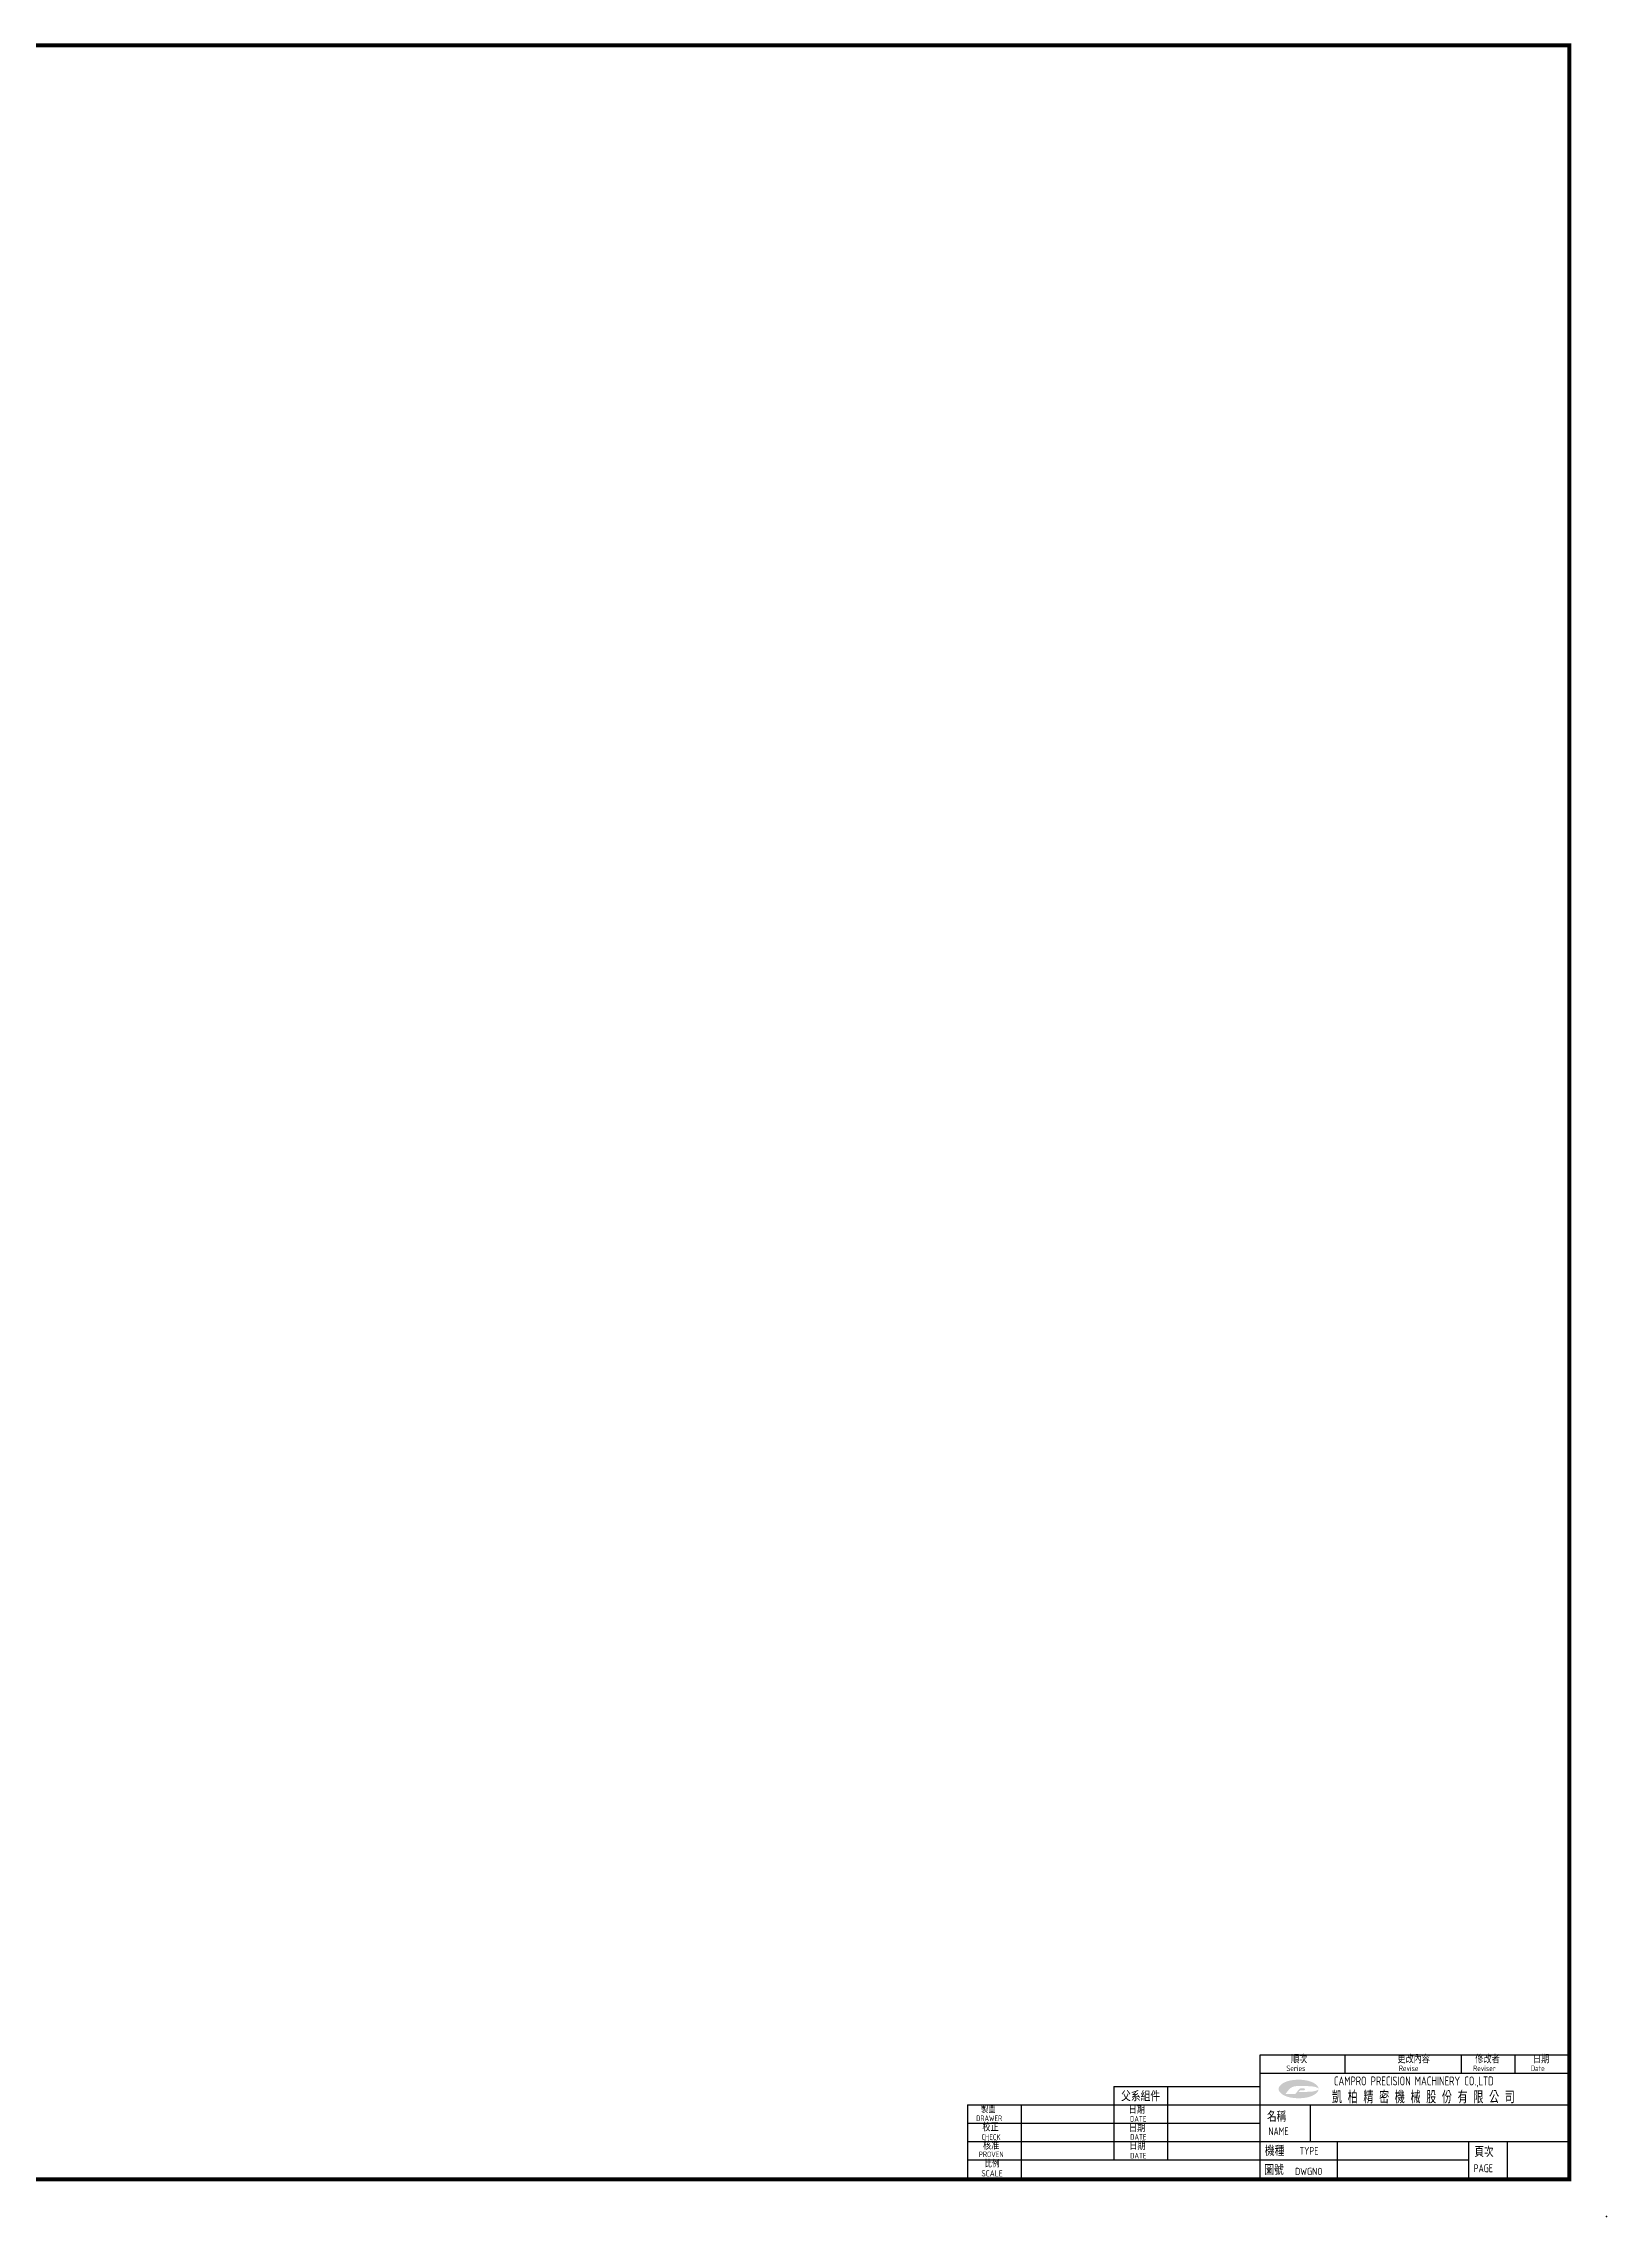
# Model space of a CAD drawing. Extents: x -6285 to -5444, y 3273 to 3867.
# Drawn here: x -5864 to -5444, y 3273 to 3858 of the extents above; entities that cross this region are included whole.
import ezdxf
from ezdxf.enums import TextEntityAlignment as Align

# ---------------------------------------------------------------- set-up
doc = ezdxf.new("R2010")
doc.units = 0
doc.header["$LTSCALE"] = 13
doc.layers.add('BORDER', color=7, linetype='CONTINUOUS')
doc.styles.get("Standard").update_dxf_attribs({"font": 'isocp.shx', "width": 0.8, "bigfont": 'chineset.shx'})

msp = doc.modelspace()

# ---------------------------------------------------------------- hatches: boundary and pattern name
at = {"layer": 'BORDER', "linetype": 'Continuous'}
h = msp.add_hatch(color=13, dxfattribs=at)
edge = h.paths.add_edge_path(flags=16)
edge.add_arc((-5527.06, 3305.66), 2.69, 90, 141.873)
edge.add_line((-5529.17, 3307.32), (-5530.02, 3306.23))
edge.add_line((-5530.02, 3306.23), (-5527.45, 3306.23))
edge.add_arc((-5527.45, 3306.42), 0.192, 270, 329.53809)
edge.add_line((-5527.28, 3306.33), (-5526.4, 3307.47))
edge.add_arc((-5525.79, 3307), 0.768, 90, 142.44605, ccw=False)
edge.add_line((-5525.79, 3307.77), (-5525.38, 3307.77))
edge.add_arc((-5525.38, 3306.35), 1.42, 79.45218, 90, ccw=False)
edge.add_arc((-5525.27, 3306.91), 0.849, 65.79453, 79.45218, ccw=False)
edge.add_arc((-5525.11, 3307.26), 0.462, 42.65846, 65.79453, ccw=False)
edge.add_arc((-5524.88, 3307.48), 0.141, 0, 42.65846, ccw=False)
edge.add_arc((-5524.88, 3307.48), 0.141, -42.65846, 0, ccw=False)
edge.add_arc((-5525.11, 3307.7), 0.462, 294.20547, 317.34154, ccw=False)
edge.add_arc((-5525.27, 3308.05), 0.849, 280.54782, 294.20547, ccw=False)
edge.add_arc((-5525.38, 3308.61), 1.42, 270, 280.54782, ccw=False)
edge.add_line((-5525.38, 3307.19), (-5526.13, 3307.19))
edge.add_line((-5526.13, 3307.19), (-5526.43, 3306.81))
edge.add_line((-5526.43, 3306.81), (-5524.25, 3306.81))
edge.add_arc((-5524.25, 3319.67), 12.86, 270, 275.77672)
edge.add_arc((-5523.64, 3313.64), 6.8, 275.77672, 283.725)
edge.add_arc((-5522.72, 3309.89), 2.94, 283.725, 300.52521)
edge.add_arc((-5521.36, 3307.58), 0.255, 300.52521, 360)
edge.add_arc((-5521.36, 3307.58), 0.255, 0, 59.47479)
edge.add_arc((-5522.72, 3305.26), 2.94, 59.47479, 76.275)
edge.add_arc((-5523.64, 3301.51), 6.8, 76.275, 84.22328)
edge.add_arc((-5524.25, 3295.48), 12.86, 84.22328, 90)
edge.add_line((-5524.25, 3308.34), (-5527.06, 3308.34))
edge = h.paths.add_edge_path()
edge.add_arc((-5522.36, 3307.58), 1.25, 318.26218, 401.73782)
edge.add_arc((-5524.31, 3305.83), 3.87, 41.73782, 65.09523)
edge.add_arc((-5525.62, 3303.01), 6.98, 65.09523, 79.11416)
edge.add_arc((-5526.48, 3298.52), 11.55, 79.11416, 90)
edge.add_arc((-5526.48, 3298.52), 11.55, 90, 100.88584)
edge.add_arc((-5527.35, 3303.01), 6.98, 100.88584, 114.90477)
edge.add_arc((-5528.65, 3305.83), 3.87, 114.90477, 138.26218)
edge.add_arc((-5530.61, 3307.58), 1.25, 138.26218, 180)
edge.add_arc((-5530.61, 3307.58), 1.25, 180, 221.73782)
edge.add_arc((-5528.65, 3309.32), 3.87, 221.73782, 245.09523)
edge.add_arc((-5527.35, 3312.14), 6.98, 245.09523, 259.11416)
edge.add_arc((-5526.48, 3316.63), 11.55, 259.11416, 270)
edge.add_arc((-5526.48, 3316.63), 11.55, 270, 280.88584)
edge.add_arc((-5525.62, 3312.14), 6.98, 280.88584, 294.90477)
edge.add_arc((-5524.31, 3309.32), 3.87, 294.90477, 318.26218)

# ---------------------------------------------------------------- linework, layer by layer
at = {"layer": 'BORDER', "color": 13}
for p, q in [((-5536.85, 3316.75), (-5453.65, 3316.75)), ((-5536.85, 3283.27), (-5536.85, 3316.75)), ((-5513.99, 3311.81), (-5513.99, 3316.75)), ((-5482.64, 3311.81), (-5482.64, 3316.75)), ((-5468.2, 3311.81), (-5468.2, 3316.75)), ((-5536.85, 3311.81), (-5453.65, 3311.81)), ((-5615.58, 3303.32), (-5615.58, 3283.27)), ((-5615.58, 3303.32), (-5536.85, 3303.32)), ((-5601.14, 3303.32), (-5601.14, 3283.27)), ((-5576.21, 3308.26), (-5576.21, 3288.5)), ((-5576.21, 3308.26), (-5536.85, 3308.26)), ((-5561.78, 3308.26), (-5561.78, 3288.5)), ((-5536.85, 3303.32), (-5453.65, 3303.32)), ((-5523.33, 3293.44), (-5523.33, 3303.32)), ((-5615.58, 3298.38), (-5536.85, 3298.38)), ((-5615.58, 3293.44), (-5536.85, 3293.44)), ((-5536.85, 3293.44), (-5453.65, 3293.44)), ((-5516.05, 3283.27), (-5516.05, 3293.44)), ((-5480.69, 3283.27), (-5480.69, 3293.44)), ((-5470.29, 3283.27), (-5470.29, 3293.44)), ((-5615.58, 3288.5), (-5536.85, 3288.5)), ((-5599.25, 3283.27), (-5536.85, 3283.27))]:
    msp.add_line(p, q, dxfattribs=at)
at = {"layer": 'BORDER', "color": 13, "linetype": 'Continuous'}
msp.add_line((-5536.85, 3288.5), (-5480.69, 3288.5), dxfattribs=at)
at = {"layer": 'BORDER', "color": 13, "const_width": 1.04}
msp.add_lwpolyline([(-5453.65, 3857.27), (-6264.65, 3857.27), (-6264.65, 3283.27), (-5453.65, 3283.27)], close=True, dxfattribs=at)
at = {"layer": 'BORDER', "color": 13}
msp.add_point((-5443.65, 3273.27), dxfattribs=at)

# ---------------------------------------------------------------- texts
at = {"layer": 'BORDER', "color": 13, "width": 0.8}
for s, height, p in [('順次', 2.022, (-5528.51, 3314.52)), ('更改內容', 2.022, (-5499.91, 3314.52)), ('修改者', 2.022, (-5478.94, 3314.52)), ('日期', 2.022, (-5463.43, 3314.52)), ('Series', 1.504, (-5529.77, 3312.39)), ('CAMPRO PRECISION MACHINERY CO.,LTD', 2.4, (-5517, 3308.54)), ('Revise', 1.504, (-5499.53, 3312.39)), ('Reviser', 1.504, (-5479.54, 3312.39)), ('Date', 1.504, (-5464.03, 3312.39)), ('製圖', 1.82, (-5611.92, 3301.13)), ('日期', 2.022, (-5572.2, 3300.94)), ('DRAWER', 1.504, (-5613.24, 3298.95)), ('校正', 2.022, (-5611.53, 3296.22)), ('日期', 2.022, (-5572.12, 3296.01)), ('DATE', 1.504, (-5571.83, 3298.79)), ('名稱', 2.808, (-5534.99, 3298.76)), ('NAME', 2.122, (-5534.6, 3295.15)), ('CHECK', 1.504, (-5611.8, 3293.88)), ('核准', 2.022, (-5611.38, 3291.27)), ('日期', 2.022, (-5572.04, 3291.21)), ('DATE', 1.504, (-5571.78, 3293.93)), ('機種', 2.527, (-5535.57, 3289.61)), ('TYPE', 2.122, (-5526.23, 3289.88)), ('頁次', 2.808, (-5479.19, 3289.28)), ('PROVEN', 1.504, (-5612.52, 3289.25)), ('SCALE', 1.671, (-5611.82, 3284.04)), ('比例', 1.82, (-5610.91, 3286.49)), ('DATE', 1.504, (-5571.79, 3288.89)), ('圖號', 2.527, (-5535.73, 3284.49)), ('DWGNO', 1.909, (-5527.44, 3284.46)), ('PAGE', 2.122, (-5479.38, 3285.19))]:
    msp.add_text(s, height=height, dxfattribs=at).set_placement(p)
msp.add_text('父系組件', height=2.527, dxfattribs=at).set_placement((-5568.99, 3305.79), align=Align.MIDDLE)
at = {"layer": 'BORDER', "color": 13, "linetype": 'Continuous', "width": 0.8}
msp.add_text('凱 柏 精 密 機 械 股 份 有 限 公 司', height=3.36, dxfattribs=at).set_placement((-5517.5, 3303.71))

doc.saveas('drawing.dxf')
